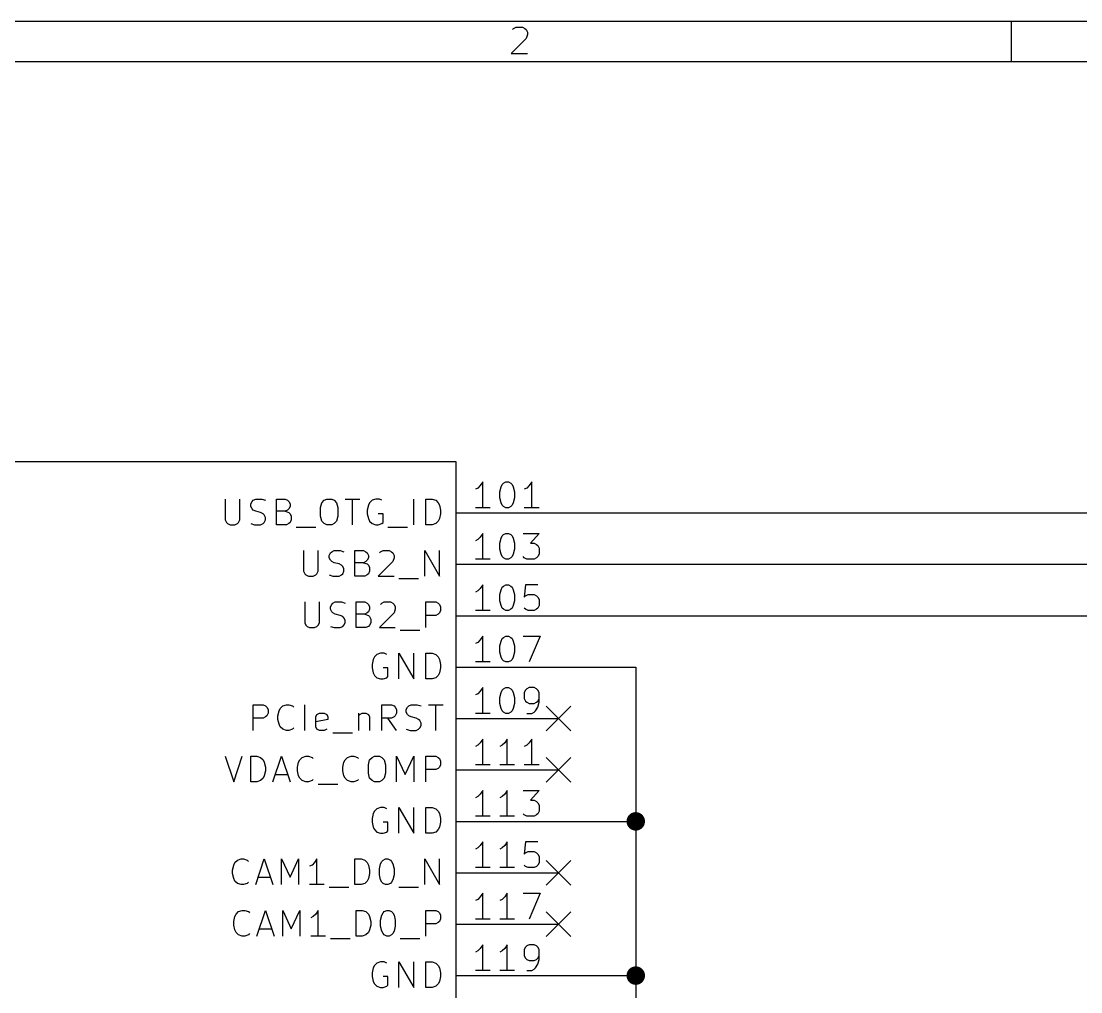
# Model space of a CAD drawing. Extents: x 0.4 to 11.3, y -7.9 to -0.4.
# Drawn here: x 2.405 to 4.466, y -2.282 to -0.394 of the extents above; entities that cross this region are included whole.
import ezdxf

# ---------------------------------------------------------------- set-up
doc = ezdxf.new("R2010")
doc.units = 0
doc.header["$MEASUREMENT"] = 0
for name, color, linetype in [('BLUE2', 5, 'CONTINUOUS'), ('CYAN2', 4, 'CONTINUOUS'), ('GREEN3', 91, 'CONTINUOUS'), ('RED2', 1, 'CONTINUOUS'), ('RED3', 11, 'CONTINUOUS')]:
    doc.layers.add(name, color=color, linetype=linetype)

msp = doc.modelspace()

# ---------------------------------------------------------------- linework, layer by layer
at = {"layer": 'BLUE2', "linetype": 'CONTINUOUS'}
for p, q in [((3.426, -1.726), (3.474, -1.774)), ((3.474, -1.726), (3.426, -1.774)), ((3.426, -1.826), (3.474, -1.874)), ((3.474, -1.826), (3.426, -1.874)), ((3.426, -2.026), (3.474, -2.074)), ((3.474, -2.026), (3.426, -2.074)), ((3.426, -2.126), (3.474, -2.174)), ((3.474, -2.126), (3.426, -2.174))]:
    msp.add_line(p, q, dxfattribs=at)
at = {"layer": 'CYAN2', "linetype": 'CONTINUOUS'}
for p, q in [((2.8014, -1.3231), (2.8014, -1.3636)), ((2.83, -1.3636), (2.83, -1.3231)), ((2.8514, -1.3327), (2.8538, -1.3279)), ((2.8514, -1.3374), (2.8514, -1.3327)), ((2.8538, -1.3422), (2.8514, -1.3374)), ((2.8538, -1.3279), (2.8562, -1.3255)), ((2.8562, -1.3255), (2.861, -1.3231)), ((2.861, -1.3231), (2.8729, -1.3231)), ((2.8729, -1.3231), (2.88, -1.3255)), ((2.9014, -1.3731), (2.9014, -1.3231)), ((2.9014, -1.3231), (2.9181, -1.3231)), ((2.9181, -1.3231), (2.9229, -1.3255)), ((2.9229, -1.3255), (2.9252, -1.3279)), ((2.9252, -1.3279), (2.9276, -1.3327)), ((2.9276, -1.3374), (2.9252, -1.3422)), ((2.9276, -1.3327), (2.9276, -1.3374)), ((2.9871, -1.3398), (2.9895, -1.3303)), ((2.9895, -1.3303), (2.9943, -1.3255)), ((2.9943, -1.3255), (2.999, -1.3231)), ((2.999, -1.3231), (3.0086, -1.3231)), ((3.0086, -1.3231), (3.0133, -1.3255)), ((3.0133, -1.3255), (3.0181, -1.3303)), ((3.0181, -1.3303), (3.0205, -1.3398)), ((3.0348, -1.3231), (3.0633, -1.3231)), ((3.049, -1.3731), (3.049, -1.3231)), ((3.08, -1.335), (3.0776, -1.3446)), ((3.0824, -1.3303), (3.08, -1.335)), ((3.0871, -1.3255), (3.0824, -1.3303)), ((3.0943, -1.3231), (3.0871, -1.3255)), ((3.1014, -1.3231), (3.0943, -1.3231)), ((3.1062, -1.3255), (3.1014, -1.3231)), ((3.1681, -1.3731), (3.1681, -1.3231)), ((3.1919, -1.3731), (3.1919, -1.3231)), ((3.1919, -1.3231), (3.2038, -1.3231)), ((3.2038, -1.3231), (3.2109, -1.3255)), ((3.2109, -1.3255), (3.2157, -1.3303)), ((3.2157, -1.3303), (3.2181, -1.335)), ((3.2181, -1.335), (3.2205, -1.3446)), ((2.8562, -1.3446), (2.8538, -1.3422)), ((2.861, -1.3469), (2.8562, -1.3446)), ((2.8705, -1.3493), (2.861, -1.3469)), ((2.8752, -1.3517), (2.8705, -1.3493)), ((2.8776, -1.3541), (2.8752, -1.3517)), ((2.88, -1.3588), (2.8776, -1.3541)), ((2.88, -1.3636), (2.88, -1.3588)), ((2.9181, -1.3469), (2.9014, -1.3469)), ((2.9229, -1.3446), (2.9181, -1.3469)), ((2.9181, -1.3469), (2.9252, -1.3493)), ((2.9252, -1.3422), (2.9229, -1.3446)), ((2.9252, -1.3493), (2.9276, -1.3517)), ((2.9276, -1.3517), (2.93, -1.3565)), ((2.93, -1.3565), (2.93, -1.3636)), ((2.9871, -1.3565), (2.9871, -1.3398)), ((2.9895, -1.366), (2.9871, -1.3565)), ((3.0205, -1.3565), (3.0181, -1.366)), ((3.0205, -1.3398), (3.0205, -1.3565)), ((3.0776, -1.3446), (3.0776, -1.3517)), ((3.0776, -1.3517), (3.08, -1.3612)), ((3.1086, -1.3517), (3.099, -1.3517)), ((3.1086, -1.3684), (3.1086, -1.3517)), ((3.2205, -1.3517), (3.2181, -1.3612)), ((3.2205, -1.3446), (3.2205, -1.3517)), ((2.8014, -1.3636), (2.8038, -1.3684)), ((2.8038, -1.3684), (2.8062, -1.3708)), ((2.8062, -1.3708), (2.8109, -1.3731)), ((2.8109, -1.3731), (2.8205, -1.3731)), ((2.8205, -1.3731), (2.8252, -1.3708)), ((2.8252, -1.3708), (2.8276, -1.3684)), ((2.8276, -1.3684), (2.83, -1.3636)), ((2.8514, -1.3708), (2.8586, -1.3731)), ((2.8586, -1.3731), (2.8705, -1.3731)), ((2.8705, -1.3731), (2.8752, -1.3708)), ((2.8752, -1.3708), (2.8776, -1.3684)), ((2.8776, -1.3684), (2.88, -1.3636)), ((2.9205, -1.3731), (2.9014, -1.3731)), ((2.9252, -1.3708), (2.9205, -1.3731)), ((2.9276, -1.3684), (2.9252, -1.3708)), ((2.93, -1.3636), (2.9276, -1.3684)), ((2.9395, -1.3779), (2.9776, -1.3779)), ((2.9943, -1.3708), (2.9895, -1.366)), ((2.999, -1.3731), (2.9943, -1.3708)), ((3.0086, -1.3731), (2.999, -1.3731)), ((3.0133, -1.3708), (3.0086, -1.3731)), ((3.0181, -1.366), (3.0133, -1.3708)), ((3.08, -1.3612), (3.0824, -1.366)), ((3.0824, -1.366), (3.0871, -1.3708)), ((3.0871, -1.3708), (3.0943, -1.3731)), ((3.0943, -1.3731), (3.099, -1.3731)), ((3.099, -1.3731), (3.1062, -1.3708)), ((3.1062, -1.3708), (3.1086, -1.3684)), ((3.1181, -1.3779), (3.1562, -1.3779)), ((3.2038, -1.3731), (3.1919, -1.3731)), ((3.2109, -1.3708), (3.2038, -1.3731)), ((3.2157, -1.366), (3.2109, -1.3708)), ((3.2181, -1.3612), (3.2157, -1.366)), ((2.9538, -1.4231), (2.9538, -1.4636)), ((2.9824, -1.4636), (2.9824, -1.4231)), ((3.0038, -1.4327), (3.0062, -1.4279)), ((3.0038, -1.4374), (3.0038, -1.4327)), ((3.0062, -1.4422), (3.0038, -1.4374)), ((3.0062, -1.4279), (3.0086, -1.4255)), ((3.0086, -1.4446), (3.0062, -1.4422)), ((3.0086, -1.4255), (3.0133, -1.4231)), ((3.0133, -1.4231), (3.0252, -1.4231)), ((3.0252, -1.4231), (3.0324, -1.4255)), ((3.0538, -1.4731), (3.0538, -1.4231)), ((3.0538, -1.4231), (3.0705, -1.4231)), ((3.0705, -1.4231), (3.0752, -1.4255)), ((3.0752, -1.4255), (3.0776, -1.4279)), ((3.0776, -1.4422), (3.0752, -1.4446)), ((3.0776, -1.4279), (3.08, -1.4327)), ((3.08, -1.4374), (3.0776, -1.4422)), ((3.08, -1.4327), (3.08, -1.4374)), ((3.1014, -1.4279), (3.1038, -1.4255)), ((3.1038, -1.4255), (3.1086, -1.4231)), ((3.1086, -1.4231), (3.1205, -1.4231)), ((3.1205, -1.4231), (3.1252, -1.4255)), ((3.1252, -1.4255), (3.1276, -1.4279)), ((3.1276, -1.4279), (3.13, -1.4327)), ((3.13, -1.4374), (3.1276, -1.4446)), ((3.13, -1.4327), (3.13, -1.4374)), ((3.1895, -1.4731), (3.1895, -1.4231)), ((3.1895, -1.4231), (3.2181, -1.4731)), ((3.2181, -1.4731), (3.2181, -1.4231)), ((3.0133, -1.4469), (3.0086, -1.4446)), ((3.0229, -1.4493), (3.0133, -1.4469)), ((3.0276, -1.4517), (3.0229, -1.4493)), ((3.03, -1.4541), (3.0276, -1.4517)), ((3.0324, -1.4588), (3.03, -1.4541)), ((3.0324, -1.4636), (3.0324, -1.4588)), ((3.0705, -1.4469), (3.0538, -1.4469)), ((3.0752, -1.4446), (3.0705, -1.4469)), ((3.0705, -1.4469), (3.0776, -1.4493)), ((3.0776, -1.4493), (3.08, -1.4517)), ((3.08, -1.4517), (3.0824, -1.4565)), ((3.0824, -1.4565), (3.0824, -1.4636)), ((3.1276, -1.4446), (3.099, -1.4731)), ((2.9538, -1.4636), (2.9562, -1.4684)), ((2.9562, -1.4684), (2.9586, -1.4708)), ((2.9586, -1.4708), (2.9633, -1.4731)), ((2.9633, -1.4731), (2.9729, -1.4731)), ((2.9729, -1.4731), (2.9776, -1.4708)), ((2.9776, -1.4708), (2.98, -1.4684)), ((2.98, -1.4684), (2.9824, -1.4636)), ((3.0038, -1.4708), (3.011, -1.4731)), ((3.011, -1.4731), (3.0229, -1.4731)), ((3.0229, -1.4731), (3.0276, -1.4708)), ((3.0276, -1.4708), (3.03, -1.4684)), ((3.03, -1.4684), (3.0324, -1.4636)), ((3.0729, -1.4731), (3.0538, -1.4731)), ((3.0776, -1.4708), (3.0729, -1.4731)), ((3.08, -1.4684), (3.0776, -1.4708)), ((3.0824, -1.4636), (3.08, -1.4684)), ((3.099, -1.4731), (3.13, -1.4731)), ((3.1395, -1.4779), (3.1776, -1.4779)), ((2.9562, -1.5231), (2.9562, -1.5636)), ((2.9848, -1.5636), (2.9848, -1.5231)), ((3.011, -1.5255), (3.0157, -1.5231)), ((3.0157, -1.5231), (3.0276, -1.5231)), ((3.0276, -1.5231), (3.0348, -1.5255)), ((3.0562, -1.5731), (3.0562, -1.5231)), ((3.0562, -1.5231), (3.0729, -1.5231)), ((3.0729, -1.5231), (3.0776, -1.5255)), ((3.1062, -1.5255), (3.111, -1.5231)), ((3.111, -1.5231), (3.1229, -1.5231)), ((3.1229, -1.5231), (3.1276, -1.5255)), ((3.1919, -1.5731), (3.1919, -1.5231)), ((3.1919, -1.5231), (3.2109, -1.5231)), ((3.2109, -1.5231), (3.2157, -1.5255)), ((3.0062, -1.5327), (3.0086, -1.5279)), ((3.0062, -1.5374), (3.0062, -1.5327)), ((3.0086, -1.5422), (3.0062, -1.5374)), ((3.0086, -1.5279), (3.011, -1.5255)), ((3.011, -1.5446), (3.0086, -1.5422)), ((3.0157, -1.5469), (3.011, -1.5446)), ((3.0776, -1.5446), (3.0729, -1.5469)), ((3.0776, -1.5255), (3.08, -1.5279)), ((3.08, -1.5422), (3.0776, -1.5446)), ((3.08, -1.5279), (3.0824, -1.5327)), ((3.0824, -1.5374), (3.08, -1.5422)), ((3.0824, -1.5327), (3.0824, -1.5374)), ((3.13, -1.5446), (3.1014, -1.5731)), ((3.1038, -1.5279), (3.1062, -1.5255)), ((3.1276, -1.5255), (3.13, -1.5279)), ((3.13, -1.5279), (3.1324, -1.5327)), ((3.1324, -1.5374), (3.13, -1.5446)), ((3.1324, -1.5327), (3.1324, -1.5374)), ((3.2157, -1.5255), (3.2181, -1.5279)), ((3.2181, -1.5446), (3.2157, -1.5469)), ((3.2181, -1.5279), (3.2205, -1.5327)), ((3.2205, -1.5398), (3.2181, -1.5446)), ((3.2205, -1.5327), (3.2205, -1.5398)), ((2.9562, -1.5636), (2.9586, -1.5684)), ((2.9824, -1.5684), (2.9848, -1.5636)), ((3.0252, -1.5493), (3.0157, -1.5469)), ((3.03, -1.5517), (3.0252, -1.5493)), ((3.0324, -1.5541), (3.03, -1.5517)), ((3.0348, -1.5588), (3.0324, -1.5541)), ((3.0324, -1.5684), (3.0348, -1.5636)), ((3.0348, -1.5636), (3.0348, -1.5588)), ((3.0729, -1.5469), (3.0562, -1.5469)), ((3.0729, -1.5469), (3.08, -1.5493)), ((3.08, -1.5493), (3.0824, -1.5517)), ((3.0824, -1.5517), (3.0848, -1.5565)), ((3.0848, -1.5636), (3.0824, -1.5684)), ((3.0848, -1.5565), (3.0848, -1.5636)), ((3.2109, -1.5493), (3.1919, -1.5493)), ((3.2157, -1.5469), (3.2109, -1.5493)), ((2.9586, -1.5684), (2.961, -1.5708)), ((2.961, -1.5708), (2.9657, -1.5731)), ((2.9657, -1.5731), (2.9752, -1.5731)), ((2.9752, -1.5731), (2.98, -1.5708)), ((2.98, -1.5708), (2.9824, -1.5684)), ((3.0062, -1.5708), (3.0133, -1.5731)), ((3.0133, -1.5731), (3.0252, -1.5731)), ((3.0252, -1.5731), (3.03, -1.5708)), ((3.03, -1.5708), (3.0324, -1.5684)), ((3.0752, -1.5731), (3.0562, -1.5731)), ((3.08, -1.5708), (3.0752, -1.5731)), ((3.0824, -1.5684), (3.08, -1.5708)), ((3.1014, -1.5731), (3.1324, -1.5731)), ((3.1419, -1.5779), (3.18, -1.5779)), ((3.0967, -1.6255), (3.0919, -1.6303)), ((3.1038, -1.6231), (3.0967, -1.6255)), ((3.1109, -1.6231), (3.1038, -1.6231)), ((3.1157, -1.6255), (3.1109, -1.6231)), ((3.1395, -1.6731), (3.1395, -1.6231)), ((3.1395, -1.6231), (3.1681, -1.6731)), ((3.1681, -1.6731), (3.1681, -1.6231)), ((3.1919, -1.6731), (3.1919, -1.6231)), ((3.1919, -1.6231), (3.2038, -1.6231)), ((3.2038, -1.6231), (3.2109, -1.6255)), ((3.2109, -1.6255), (3.2157, -1.6303)), ((3.0895, -1.635), (3.0871, -1.6446)), ((3.0871, -1.6446), (3.0871, -1.6517)), ((3.0919, -1.6303), (3.0895, -1.635)), ((3.2157, -1.6303), (3.2181, -1.635)), ((3.2181, -1.635), (3.2205, -1.6446)), ((3.2205, -1.6446), (3.2205, -1.6517)), ((3.0871, -1.6517), (3.0895, -1.6612)), ((3.0895, -1.6612), (3.0919, -1.666)), ((3.0919, -1.666), (3.0967, -1.6708)), ((3.1181, -1.6517), (3.1086, -1.6517)), ((3.1157, -1.6708), (3.1181, -1.6684)), ((3.1181, -1.6684), (3.1181, -1.6517)), ((3.2157, -1.666), (3.2109, -1.6708)), ((3.2181, -1.6612), (3.2157, -1.666)), ((3.2205, -1.6517), (3.2181, -1.6612)), ((3.0967, -1.6708), (3.1038, -1.6731)), ((3.1038, -1.6731), (3.1086, -1.6731)), ((3.1086, -1.6731), (3.1157, -1.6708)), ((3.2038, -1.6731), (3.1919, -1.6731)), ((3.2109, -1.6708), (3.2038, -1.6731)), ((2.8562, -1.7731), (2.8562, -1.7231)), ((2.8562, -1.7231), (2.8752, -1.7231)), ((2.8752, -1.7231), (2.88, -1.7255)), ((2.88, -1.7255), (2.8824, -1.7279)), ((2.8824, -1.7279), (2.8848, -1.7327)), ((2.9062, -1.735), (2.9086, -1.7303)), ((2.9086, -1.7303), (2.9133, -1.7255)), ((2.9133, -1.7255), (2.9205, -1.7231)), ((2.9205, -1.7231), (2.9252, -1.7231)), ((2.9252, -1.7231), (2.9324, -1.7255)), ((2.9324, -1.7255), (2.9348, -1.7279)), ((2.9562, -1.7731), (2.9562, -1.7231)), ((3.1062, -1.7731), (3.1062, -1.7231)), ((3.1062, -1.7231), (3.1252, -1.7231)), ((3.1252, -1.7231), (3.13, -1.7255)), ((3.13, -1.7255), (3.1324, -1.7279)), ((3.1324, -1.7279), (3.1348, -1.7327)), ((3.1538, -1.7327), (3.1562, -1.7279)), ((3.1562, -1.7279), (3.1586, -1.7255)), ((3.1586, -1.7255), (3.1633, -1.7231)), ((3.1633, -1.7231), (3.1752, -1.7231)), ((3.1752, -1.7231), (3.1824, -1.7255)), ((3.1967, -1.7231), (3.2252, -1.7231)), ((3.211, -1.7731), (3.211, -1.7231)), ((2.8752, -1.7493), (2.8562, -1.7493)), ((2.88, -1.7469), (2.8752, -1.7493)), ((2.8824, -1.7446), (2.88, -1.7469)), ((2.8848, -1.7398), (2.8824, -1.7446)), ((2.8848, -1.7327), (2.8848, -1.7398)), ((2.9038, -1.7446), (2.9062, -1.735)), ((2.9038, -1.7517), (2.9038, -1.7446)), ((2.9776, -1.7469), (2.98, -1.7422)), ((2.9776, -1.766), (2.9776, -1.7469)), ((2.98, -1.7422), (2.9848, -1.7398)), ((2.9848, -1.7398), (2.9943, -1.7398)), ((2.9943, -1.7398), (2.999, -1.7422)), ((2.999, -1.7422), (3.0014, -1.7469)), ((3.0014, -1.7469), (3.0014, -1.7517)), ((3.061, -1.7398), (3.061, -1.7731)), ((3.061, -1.7446), (3.0633, -1.7422)), ((3.0633, -1.7422), (3.0681, -1.7398)), ((3.0681, -1.7398), (3.0752, -1.7398)), ((3.0752, -1.7398), (3.08, -1.7422)), ((3.08, -1.7422), (3.0824, -1.7469)), ((3.0824, -1.7469), (3.0824, -1.7731)), ((3.1252, -1.7493), (3.1062, -1.7493)), ((3.1348, -1.7731), (3.1181, -1.7493)), ((3.13, -1.7469), (3.1252, -1.7493)), ((3.1324, -1.7446), (3.13, -1.7469)), ((3.1348, -1.7398), (3.1324, -1.7446)), ((3.1348, -1.7327), (3.1348, -1.7398)), ((3.1538, -1.7374), (3.1538, -1.7327)), ((3.1562, -1.7422), (3.1538, -1.7374)), ((3.1586, -1.7446), (3.1562, -1.7422)), ((3.1633, -1.7469), (3.1586, -1.7446)), ((3.1729, -1.7493), (3.1633, -1.7469)), ((3.1776, -1.7517), (3.1729, -1.7493)), ((2.9062, -1.7612), (2.9038, -1.7517)), ((2.9086, -1.766), (2.9062, -1.7612)), ((2.9133, -1.7708), (2.9086, -1.766)), ((2.9205, -1.7731), (2.9133, -1.7708)), ((2.9324, -1.7708), (2.9252, -1.7731)), ((2.9348, -1.7684), (2.9324, -1.7708)), ((3.0014, -1.7517), (2.9776, -1.7565)), ((2.98, -1.7708), (2.9776, -1.766)), ((2.9848, -1.7731), (2.98, -1.7708)), ((2.999, -1.7708), (2.9943, -1.7731)), ((3.1538, -1.7708), (3.161, -1.7731)), ((3.1729, -1.7731), (3.1776, -1.7708)), ((3.18, -1.7541), (3.1776, -1.7517)), ((3.1776, -1.7708), (3.18, -1.7684)), ((3.1824, -1.7588), (3.18, -1.7541)), ((3.18, -1.7684), (3.1824, -1.7636)), ((3.1824, -1.7636), (3.1824, -1.7588)), ((2.9252, -1.7731), (2.9205, -1.7731)), ((2.9943, -1.7731), (2.9848, -1.7731)), ((3.011, -1.7779), (3.0491, -1.7779)), ((3.161, -1.7731), (3.1729, -1.7731)), ((2.8014, -1.8231), (2.8181, -1.8731)), ((2.8181, -1.8731), (2.8348, -1.8231)), ((2.8514, -1.8731), (2.8514, -1.8231)), ((2.8514, -1.8231), (2.8633, -1.8231)), ((2.8633, -1.8231), (2.8705, -1.8255)), ((2.8705, -1.8255), (2.8752, -1.8303)), ((2.8752, -1.8303), (2.8776, -1.835)), ((2.8943, -1.8731), (2.9109, -1.8231)), ((2.9109, -1.8231), (2.9276, -1.8731)), ((2.9443, -1.835), (2.9467, -1.8303)), ((2.9467, -1.8303), (2.9514, -1.8255)), ((2.9514, -1.8255), (2.9586, -1.8231)), ((2.9586, -1.8231), (2.9633, -1.8231)), ((2.9633, -1.8231), (2.9705, -1.8255)), ((2.9705, -1.8255), (2.9729, -1.8279)), ((3.0324, -1.835), (3.0348, -1.8303)), ((3.0348, -1.8303), (3.0395, -1.8255)), ((3.0395, -1.8255), (3.0467, -1.8231)), ((3.0467, -1.8231), (3.0514, -1.8231)), ((3.0514, -1.8231), (3.0586, -1.8255)), ((3.0586, -1.8255), (3.0609, -1.8279)), ((3.08, -1.8398), (3.0824, -1.8303)), ((3.0824, -1.8303), (3.0871, -1.8255)), ((3.0871, -1.8255), (3.0919, -1.8231)), ((3.0919, -1.8231), (3.1014, -1.8231)), ((3.1014, -1.8231), (3.1062, -1.8255)), ((3.1062, -1.8255), (3.1109, -1.8303)), ((3.1109, -1.8303), (3.1133, -1.8398)), ((3.1348, -1.8731), (3.1348, -1.8231)), ((3.1348, -1.8231), (3.1514, -1.8588)), ((3.1514, -1.8588), (3.1681, -1.8231)), ((3.1681, -1.8231), (3.1681, -1.8731)), ((3.1919, -1.8731), (3.1919, -1.8231)), ((3.1919, -1.8231), (3.2109, -1.8231)), ((3.2109, -1.8231), (3.2157, -1.8255)), ((3.2157, -1.8255), (3.2181, -1.8279)), ((3.2181, -1.8279), (3.2205, -1.8327)), ((3.2205, -1.8327), (3.2205, -1.8398)), ((2.8776, -1.835), (2.88, -1.8446)), ((2.88, -1.8517), (2.8776, -1.8612)), ((2.88, -1.8446), (2.88, -1.8517)), ((2.9419, -1.8446), (2.9443, -1.835)), ((2.9419, -1.8517), (2.9419, -1.8446)), ((2.9443, -1.8612), (2.9419, -1.8517)), ((3.03, -1.8446), (3.0324, -1.835)), ((3.03, -1.8517), (3.03, -1.8446)), ((3.0324, -1.8612), (3.03, -1.8517)), ((3.08, -1.8565), (3.08, -1.8398)), ((3.1133, -1.8398), (3.1133, -1.8565)), ((3.2109, -1.8493), (3.1919, -1.8493)), ((3.2157, -1.8469), (3.2109, -1.8493)), ((3.2181, -1.8446), (3.2157, -1.8469)), ((3.2205, -1.8398), (3.2181, -1.8446)), ((2.8633, -1.8731), (2.8514, -1.8731)), ((2.8705, -1.8708), (2.8633, -1.8731)), ((2.8752, -1.866), (2.8705, -1.8708)), ((2.8776, -1.8612), (2.8752, -1.866)), ((2.899, -1.8588), (2.9229, -1.8588)), ((2.9467, -1.866), (2.9443, -1.8612)), ((2.9514, -1.8708), (2.9467, -1.866)), ((2.9586, -1.8731), (2.9514, -1.8708)), ((2.9633, -1.8731), (2.9586, -1.8731)), ((2.9705, -1.8708), (2.9633, -1.8731)), ((2.9729, -1.8684), (2.9705, -1.8708)), ((3.0348, -1.866), (3.0324, -1.8612)), ((3.0395, -1.8708), (3.0348, -1.866)), ((3.0467, -1.8731), (3.0395, -1.8708)), ((3.0514, -1.8731), (3.0467, -1.8731)), ((3.0586, -1.8708), (3.0514, -1.8731)), ((3.0609, -1.8684), (3.0586, -1.8708)), ((3.0824, -1.866), (3.08, -1.8565)), ((3.0871, -1.8708), (3.0824, -1.866)), ((3.0919, -1.8731), (3.0871, -1.8708)), ((3.1014, -1.8731), (3.0919, -1.8731)), ((3.1062, -1.8708), (3.1014, -1.8731)), ((3.1109, -1.866), (3.1062, -1.8708)), ((3.1133, -1.8565), (3.1109, -1.866)), ((2.9824, -1.8779), (3.0205, -1.8779)), ((3.0895, -1.935), (3.0871, -1.9446)), ((3.0919, -1.9303), (3.0895, -1.935)), ((3.0967, -1.9255), (3.0919, -1.9303)), ((3.1038, -1.9231), (3.0967, -1.9255)), ((3.1109, -1.9231), (3.1038, -1.9231)), ((3.1157, -1.9255), (3.1109, -1.9231)), ((3.1395, -1.9731), (3.1395, -1.9231)), ((3.1395, -1.9231), (3.1681, -1.9731)), ((3.1681, -1.9731), (3.1681, -1.9231)), ((3.1919, -1.9731), (3.1919, -1.9231)), ((3.1919, -1.9231), (3.2038, -1.9231)), ((3.2038, -1.9231), (3.2109, -1.9255)), ((3.2109, -1.9255), (3.2157, -1.9303)), ((3.2157, -1.9303), (3.2181, -1.935)), ((3.2181, -1.935), (3.2205, -1.9446)), ((3.0871, -1.9446), (3.0871, -1.9517)), ((3.0871, -1.9517), (3.0895, -1.9612)), ((3.1181, -1.9517), (3.1086, -1.9517)), ((3.1181, -1.9684), (3.1181, -1.9517)), ((3.2205, -1.9517), (3.2181, -1.9612)), ((3.2205, -1.9446), (3.2205, -1.9517)), ((3.0895, -1.9612), (3.0919, -1.966)), ((3.0919, -1.966), (3.0967, -1.9708)), ((3.0967, -1.9708), (3.1038, -1.9731)), ((3.1038, -1.9731), (3.1086, -1.9731)), ((3.1086, -1.9731), (3.1157, -1.9708)), ((3.1157, -1.9708), (3.1181, -1.9684)), ((3.2038, -1.9731), (3.1919, -1.9731)), ((3.2109, -1.9708), (3.2038, -1.9731)), ((3.2157, -1.966), (3.2109, -1.9708)), ((3.2181, -1.9612), (3.2157, -1.966)), ((2.8157, -2.0446), (2.8181, -2.035)), ((2.8181, -2.035), (2.8205, -2.0303)), ((2.8205, -2.0303), (2.8252, -2.0255)), ((2.8252, -2.0255), (2.8324, -2.0231)), ((2.8324, -2.0231), (2.8371, -2.0231)), ((2.8371, -2.0231), (2.8443, -2.0255)), ((2.8443, -2.0255), (2.8467, -2.0279)), ((2.861, -2.0731), (2.8776, -2.0231)), ((2.8776, -2.0231), (2.8943, -2.0731)), ((2.911, -2.0731), (2.911, -2.0231)), ((2.911, -2.0231), (2.9276, -2.0588)), ((2.9276, -2.0588), (2.9443, -2.0231)), ((2.9443, -2.0231), (2.9443, -2.0731)), ((2.9705, -2.035), (2.9657, -2.0374)), ((2.9752, -2.0303), (2.9705, -2.035)), ((2.98, -2.0231), (2.9752, -2.0303)), ((2.98, -2.0731), (2.98, -2.0231)), ((3.0538, -2.0731), (3.0538, -2.0231)), ((3.0538, -2.0231), (3.0657, -2.0231)), ((3.0657, -2.0231), (3.0729, -2.0255)), ((3.0729, -2.0255), (3.0776, -2.0303)), ((3.0776, -2.0303), (3.08, -2.035)), ((3.08, -2.035), (3.0824, -2.0446)), ((3.1014, -2.0422), (3.1038, -2.0327)), ((3.1038, -2.0327), (3.1062, -2.0279)), ((3.1062, -2.0279), (3.1086, -2.0255)), ((3.1086, -2.0255), (3.1133, -2.0231)), ((3.1133, -2.0231), (3.1181, -2.0231)), ((3.1181, -2.0231), (3.1229, -2.0255)), ((3.1229, -2.0255), (3.1252, -2.0279)), ((3.1252, -2.0279), (3.1276, -2.0327)), ((3.1276, -2.0327), (3.13, -2.0422)), ((3.1895, -2.0731), (3.1895, -2.0231)), ((3.1895, -2.0231), (3.2181, -2.0731)), ((3.2181, -2.0731), (3.2181, -2.0231)), ((2.8157, -2.0517), (2.8157, -2.0446)), ((2.8181, -2.0612), (2.8157, -2.0517)), ((2.8657, -2.0588), (2.8895, -2.0588)), ((3.0824, -2.0517), (3.08, -2.0612)), ((3.0824, -2.0446), (3.0824, -2.0517)), ((3.1014, -2.0541), (3.1014, -2.0422)), ((3.1038, -2.0636), (3.1014, -2.0541)), ((3.13, -2.0541), (3.1276, -2.0636)), ((3.13, -2.0422), (3.13, -2.0541)), ((2.8205, -2.066), (2.8181, -2.0612)), ((2.8252, -2.0708), (2.8205, -2.066)), ((2.8324, -2.0731), (2.8252, -2.0708)), ((2.8371, -2.0731), (2.8324, -2.0731)), ((2.8443, -2.0708), (2.8371, -2.0731)), ((2.8467, -2.0684), (2.8443, -2.0708)), ((2.9943, -2.0731), (2.9657, -2.0731)), ((3.0038, -2.0779), (3.0419, -2.0779)), ((3.0657, -2.0731), (3.0538, -2.0731)), ((3.0729, -2.0708), (3.0657, -2.0731)), ((3.0776, -2.066), (3.0729, -2.0708)), ((3.08, -2.0612), (3.0776, -2.066)), ((3.1062, -2.0684), (3.1038, -2.0636)), ((3.1086, -2.0708), (3.1062, -2.0684)), ((3.1133, -2.0731), (3.1086, -2.0708)), ((3.1181, -2.0731), (3.1133, -2.0731)), ((3.1229, -2.0708), (3.1181, -2.0731)), ((3.1252, -2.0684), (3.1229, -2.0708)), ((3.1276, -2.0636), (3.1252, -2.0684)), ((3.1395, -2.0779), (3.1776, -2.0779)), ((2.8181, -2.1446), (2.8205, -2.135)), ((2.8205, -2.135), (2.8229, -2.1303)), ((2.8229, -2.1303), (2.8276, -2.1255)), ((2.8276, -2.1255), (2.8348, -2.1231)), ((2.8348, -2.1231), (2.8395, -2.1231)), ((2.8395, -2.1231), (2.8467, -2.1255)), ((2.8467, -2.1255), (2.849, -2.1279)), ((2.8633, -2.1731), (2.88, -2.1231)), ((2.88, -2.1231), (2.8967, -2.1731)), ((2.9133, -2.1731), (2.9133, -2.1231)), ((2.9133, -2.1231), (2.93, -2.1588)), ((2.93, -2.1588), (2.9467, -2.1231)), ((2.9467, -2.1231), (2.9467, -2.1731)), ((2.9729, -2.135), (2.9681, -2.1374)), ((2.9776, -2.1303), (2.9729, -2.135)), ((2.9824, -2.1231), (2.9776, -2.1303)), ((2.9824, -2.1731), (2.9824, -2.1231)), ((3.0562, -2.1731), (3.0562, -2.1231)), ((3.0562, -2.1231), (3.0681, -2.1231)), ((3.0681, -2.1231), (3.0752, -2.1255)), ((3.0752, -2.1255), (3.08, -2.1303)), ((3.08, -2.1303), (3.0824, -2.135)), ((3.0824, -2.135), (3.0848, -2.1446)), ((3.1038, -2.1422), (3.1062, -2.1327)), ((3.1038, -2.1541), (3.1038, -2.1422)), ((3.1062, -2.1327), (3.1086, -2.1279)), ((3.1086, -2.1279), (3.111, -2.1255)), ((3.111, -2.1255), (3.1157, -2.1231)), ((3.1157, -2.1231), (3.1205, -2.1231)), ((3.1205, -2.1231), (3.1252, -2.1255)), ((3.1252, -2.1255), (3.1276, -2.1279)), ((3.1276, -2.1279), (3.13, -2.1327)), ((3.13, -2.1327), (3.1324, -2.1422)), ((3.1324, -2.1422), (3.1324, -2.1541)), ((3.1919, -2.1731), (3.1919, -2.1231)), ((3.1919, -2.1231), (3.2109, -2.1231)), ((3.2109, -2.1231), (3.2157, -2.1255)), ((3.2157, -2.1255), (3.2181, -2.1279)), ((3.2181, -2.1279), (3.2205, -2.1327)), ((3.2205, -2.1398), (3.2181, -2.1446)), ((3.2205, -2.1327), (3.2205, -2.1398)), ((2.8181, -2.1517), (2.8181, -2.1446)), ((2.8205, -2.1612), (2.8181, -2.1517)), ((2.8229, -2.166), (2.8205, -2.1612)), ((2.8681, -2.1588), (2.8919, -2.1588)), ((3.0824, -2.1612), (3.08, -2.166)), ((3.0848, -2.1517), (3.0824, -2.1612)), ((3.0848, -2.1446), (3.0848, -2.1517)), ((3.1062, -2.1636), (3.1038, -2.1541)), ((3.1086, -2.1684), (3.1062, -2.1636)), ((3.13, -2.1636), (3.1276, -2.1684)), ((3.1324, -2.1541), (3.13, -2.1636)), ((3.2109, -2.1493), (3.1919, -2.1493)), ((3.2157, -2.1469), (3.2109, -2.1493)), ((3.2181, -2.1446), (3.2157, -2.1469)), ((2.8276, -2.1708), (2.8229, -2.166)), ((2.8348, -2.1731), (2.8276, -2.1708)), ((2.8395, -2.1731), (2.8348, -2.1731)), ((2.8467, -2.1708), (2.8395, -2.1731)), ((2.849, -2.1684), (2.8467, -2.1708)), ((2.9967, -2.1731), (2.9681, -2.1731)), ((3.0062, -2.1779), (3.0443, -2.1779)), ((3.0681, -2.1731), (3.0562, -2.1731)), ((3.0752, -2.1708), (3.0681, -2.1731)), ((3.08, -2.166), (3.0752, -2.1708)), ((3.111, -2.1708), (3.1086, -2.1684)), ((3.1157, -2.1731), (3.111, -2.1708)), ((3.1205, -2.1731), (3.1157, -2.1731)), ((3.1252, -2.1708), (3.1205, -2.1731)), ((3.1276, -2.1684), (3.1252, -2.1708)), ((3.1419, -2.1779), (3.18, -2.1779)), ((3.0967, -2.2255), (3.0919, -2.2303)), ((3.1038, -2.2231), (3.0967, -2.2255)), ((3.1109, -2.2231), (3.1038, -2.2231)), ((3.1157, -2.2255), (3.1109, -2.2231)), ((3.1395, -2.2731), (3.1395, -2.2231)), ((3.1395, -2.2231), (3.1681, -2.2731)), ((3.1681, -2.2731), (3.1681, -2.2231)), ((3.1919, -2.2731), (3.1919, -2.2231)), ((3.1919, -2.2231), (3.2038, -2.2231)), ((3.2038, -2.2231), (3.2109, -2.2255)), ((3.2109, -2.2255), (3.2157, -2.2303)), ((3.0895, -2.235), (3.0871, -2.2446)), ((3.0871, -2.2446), (3.0871, -2.2517)), ((3.0919, -2.2303), (3.0895, -2.235)), ((3.2157, -2.2303), (3.2181, -2.235)), ((3.2181, -2.235), (3.2205, -2.2446)), ((3.2205, -2.2446), (3.2205, -2.2517)), ((3.0871, -2.2517), (3.0895, -2.2612)), ((3.0895, -2.2612), (3.0919, -2.266)), ((3.0919, -2.266), (3.0967, -2.2708)), ((3.1181, -2.2517), (3.1086, -2.2517)), ((3.1181, -2.2684), (3.1181, -2.2517)), ((3.2157, -2.266), (3.2109, -2.2708)), ((3.2181, -2.2612), (3.2157, -2.266)), ((3.2205, -2.2517), (3.2181, -2.2612)), ((3.0967, -2.2708), (3.1038, -2.2731)), ((3.1038, -2.2731), (3.1086, -2.2731)), ((3.1086, -2.2731), (3.1157, -2.2708)), ((3.1157, -2.2708), (3.1181, -2.2684)), ((3.2038, -2.2731), (3.1919, -2.2731)), ((3.2109, -2.2708), (3.2038, -2.2731))]:
    msp.add_line(p, q, dxfattribs=at)
at = {"layer": 'GREEN3', "linetype": 'CONTINUOUS'}
for p, q in [((3.45, -1.35), (6.25, -1.35)), ((3.45, -1.45), (6.1, -1.45)), ((3.45, -1.55), (7.05, -1.55)), ((3.45, -1.65), (3.6, -1.65)), ((3.6, -1.65), (3.6, -1.95)), ((3.45, -1.95), (3.6, -1.95)), ((3.6, -1.95), (3.6, -2.25)), ((3.45, -2.25), (3.6, -2.25)), ((3.6, -2.25), (3.6, -2.55))]:
    msp.add_line(p, q, dxfattribs=at)
at = {"layer": 'GREEN3', "const_width": 0.018}
for points in [[(3.591, -1.95, 1), (3.609, -1.95, 1)], [(3.591, -2.25, 1), (3.609, -2.25, 1)]]:
    msp.add_lwpolyline(points, format="xyb", close=True, dxfattribs=at)
at = {"layer": 'RED2', "linetype": 'CONTINUOUS'}
for p, q in [((0.3937, -0.3937), (11.2993, -0.3937)), ((3.3601, -0.4101), (3.3625, -0.4077)), ((3.3625, -0.4077), (3.3674, -0.4053)), ((3.3674, -0.4053), (3.3796, -0.4053)), ((3.3796, -0.4053), (3.3845, -0.4077)), ((3.3845, -0.4077), (3.3869, -0.4101)), ((3.3869, -0.4101), (3.3893, -0.415)), ((4.3307, -0.4724), (4.3307, -0.3937)), ((3.3869, -0.4272), (3.3576, -0.4564)), ((3.3893, -0.4199), (3.3869, -0.4272)), ((3.3893, -0.415), (3.3893, -0.4199)), ((0.4724, -0.4724), (11.2206, -0.4724)), ((3.3576, -0.4564), (3.3893, -0.4564)), ((1.25, -1.25), (3.25, -1.25)), ((3.25, -1.25), (3.25, -6.35)), ((3.25, -1.35), (3.45, -1.35)), ((3.25, -1.45), (3.45, -1.45)), ((3.25, -1.55), (3.45, -1.55)), ((3.25, -1.65), (3.45, -1.65)), ((3.25, -1.75), (3.45, -1.75)), ((3.25, -1.85), (3.45, -1.85)), ((3.25, -1.95), (3.45, -1.95)), ((3.25, -2.05), (3.45, -2.05)), ((3.25, -2.15), (3.45, -2.15)), ((3.25, -2.25), (3.45, -2.25))]:
    msp.add_line(p, q, dxfattribs=at)
at = {"layer": 'RED3', "linetype": 'CONTINUOUS'}
for p, q in [((3.2976, -1.297), (3.2929, -1.3018)), ((3.3024, -1.2899), (3.2976, -1.297)), ((3.3024, -1.3399), (3.3024, -1.2899)), ((3.3381, -1.2994), (3.3405, -1.2946)), ((3.3405, -1.2946), (3.3429, -1.2923)), ((3.3429, -1.2923), (3.3476, -1.2899)), ((3.3476, -1.2899), (3.3524, -1.2899)), ((3.3524, -1.2899), (3.3571, -1.2923)), ((3.3571, -1.2923), (3.3595, -1.2946)), ((3.3595, -1.2946), (3.3619, -1.2994)), ((3.3929, -1.297), (3.3881, -1.3018)), ((3.3976, -1.2899), (3.3929, -1.297)), ((3.3976, -1.3399), (3.3976, -1.2899)), ((3.2929, -1.3018), (3.2881, -1.3042)), ((3.3357, -1.3089), (3.3381, -1.2994)), ((3.3357, -1.3208), (3.3357, -1.3089)), ((3.3619, -1.2994), (3.3643, -1.3089)), ((3.3643, -1.3089), (3.3643, -1.3208)), ((3.3881, -1.3018), (3.3833, -1.3042)), ((3.3381, -1.3304), (3.3357, -1.3208)), ((3.3405, -1.3351), (3.3381, -1.3304)), ((3.3429, -1.3375), (3.3405, -1.3351)), ((3.3476, -1.3399), (3.3429, -1.3375)), ((3.3571, -1.3375), (3.3524, -1.3399)), ((3.3595, -1.3351), (3.3571, -1.3375)), ((3.3619, -1.3304), (3.3595, -1.3351)), ((3.3643, -1.3208), (3.3619, -1.3304)), ((3.3167, -1.3399), (3.2881, -1.3399)), ((3.3524, -1.3399), (3.3476, -1.3399)), ((3.4119, -1.3399), (3.3833, -1.3399)), ((3.2976, -1.397), (3.2929, -1.4018)), ((3.3024, -1.3899), (3.2976, -1.397)), ((3.3024, -1.4399), (3.3024, -1.3899)), ((3.3357, -1.4089), (3.3381, -1.3994)), ((3.3381, -1.3994), (3.3405, -1.3946)), ((3.3405, -1.3946), (3.3429, -1.3923)), ((3.3429, -1.3923), (3.3476, -1.3899)), ((3.3476, -1.3899), (3.3524, -1.3899)), ((3.3524, -1.3899), (3.3571, -1.3923)), ((3.3571, -1.3923), (3.3595, -1.3946)), ((3.3595, -1.3946), (3.3619, -1.3994)), ((3.3619, -1.3994), (3.3643, -1.4089)), ((3.381, -1.3899), (3.4119, -1.3899)), ((3.4119, -1.3899), (3.3952, -1.4089)), ((3.2929, -1.4018), (3.2881, -1.4042)), ((3.3357, -1.4208), (3.3357, -1.4089)), ((3.3381, -1.4304), (3.3357, -1.4208)), ((3.3643, -1.4208), (3.3619, -1.4304)), ((3.3643, -1.4089), (3.3643, -1.4208)), ((3.3952, -1.4089), (3.4024, -1.4089)), ((3.4024, -1.4089), (3.4071, -1.4113)), ((3.4071, -1.4113), (3.4095, -1.4137)), ((3.4095, -1.4137), (3.4119, -1.4184)), ((3.4119, -1.4184), (3.4119, -1.4304)), ((3.3167, -1.4399), (3.2881, -1.4399)), ((3.3405, -1.4351), (3.3381, -1.4304)), ((3.3429, -1.4375), (3.3405, -1.4351)), ((3.3476, -1.4399), (3.3429, -1.4375)), ((3.3524, -1.4399), (3.3476, -1.4399)), ((3.3571, -1.4375), (3.3524, -1.4399)), ((3.3595, -1.4351), (3.3571, -1.4375)), ((3.3619, -1.4304), (3.3595, -1.4351)), ((3.3833, -1.4375), (3.381, -1.4351)), ((3.3881, -1.4399), (3.3833, -1.4375)), ((3.4024, -1.4399), (3.3881, -1.4399)), ((3.4071, -1.4375), (3.4024, -1.4399)), ((3.4095, -1.4351), (3.4071, -1.4375)), ((3.4119, -1.4304), (3.4095, -1.4351)), ((3.2929, -1.5018), (3.2881, -1.5042)), ((3.2976, -1.497), (3.2929, -1.5018)), ((3.3024, -1.4899), (3.2976, -1.497)), ((3.3024, -1.5399), (3.3024, -1.4899)), ((3.3357, -1.5089), (3.3381, -1.4994)), ((3.3381, -1.4994), (3.3405, -1.4946)), ((3.3405, -1.4946), (3.3429, -1.4923)), ((3.3429, -1.4923), (3.3476, -1.4899)), ((3.3476, -1.4899), (3.3524, -1.4899)), ((3.3524, -1.4899), (3.3571, -1.4923)), ((3.3571, -1.4923), (3.3595, -1.4946)), ((3.3595, -1.4946), (3.3619, -1.4994)), ((3.3619, -1.4994), (3.3643, -1.5089)), ((3.3857, -1.4899), (3.3833, -1.5137)), ((3.4095, -1.4899), (3.3857, -1.4899)), ((3.3357, -1.5208), (3.3357, -1.5089)), ((3.3381, -1.5304), (3.3357, -1.5208)), ((3.3643, -1.5208), (3.3619, -1.5304)), ((3.3643, -1.5089), (3.3643, -1.5208)), ((3.3833, -1.5137), (3.3857, -1.5113)), ((3.3857, -1.5113), (3.3905, -1.5089)), ((3.3905, -1.5089), (3.4024, -1.5089)), ((3.4024, -1.5089), (3.4071, -1.5113)), ((3.4071, -1.5113), (3.4095, -1.5137)), ((3.4095, -1.5137), (3.4119, -1.5184)), ((3.4119, -1.5184), (3.4119, -1.5304)), ((3.3167, -1.5399), (3.2881, -1.5399)), ((3.3405, -1.5351), (3.3381, -1.5304)), ((3.3429, -1.5375), (3.3405, -1.5351)), ((3.3476, -1.5399), (3.3429, -1.5375)), ((3.3524, -1.5399), (3.3476, -1.5399)), ((3.3571, -1.5375), (3.3524, -1.5399)), ((3.3595, -1.5351), (3.3571, -1.5375)), ((3.3619, -1.5304), (3.3595, -1.5351)), ((3.3857, -1.5375), (3.3833, -1.5351)), ((3.3905, -1.5399), (3.3857, -1.5375)), ((3.4024, -1.5399), (3.3905, -1.5399)), ((3.4071, -1.5375), (3.4024, -1.5399)), ((3.4095, -1.5351), (3.4071, -1.5375)), ((3.4119, -1.5304), (3.4095, -1.5351)), ((3.2929, -1.6018), (3.2881, -1.6042)), ((3.2976, -1.597), (3.2929, -1.6018)), ((3.3024, -1.5899), (3.2976, -1.597)), ((3.3024, -1.6399), (3.3024, -1.5899)), ((3.3357, -1.6089), (3.3381, -1.5994)), ((3.3381, -1.5994), (3.3405, -1.5946)), ((3.3405, -1.5946), (3.3429, -1.5923)), ((3.3429, -1.5923), (3.3476, -1.5899)), ((3.3476, -1.5899), (3.3524, -1.5899)), ((3.3524, -1.5899), (3.3571, -1.5923)), ((3.3571, -1.5923), (3.3595, -1.5946)), ((3.3595, -1.5946), (3.3619, -1.5994)), ((3.3619, -1.5994), (3.3643, -1.6089)), ((3.381, -1.5899), (3.4143, -1.5899)), ((3.4143, -1.5899), (3.3929, -1.6399)), ((3.3357, -1.6208), (3.3357, -1.6089)), ((3.3381, -1.6304), (3.3357, -1.6208)), ((3.3643, -1.6208), (3.3619, -1.6304)), ((3.3643, -1.6089), (3.3643, -1.6208)), ((3.3167, -1.6399), (3.2881, -1.6399)), ((3.3405, -1.6351), (3.3381, -1.6304)), ((3.3429, -1.6375), (3.3405, -1.6351)), ((3.3476, -1.6399), (3.3429, -1.6375)), ((3.3524, -1.6399), (3.3476, -1.6399)), ((3.3571, -1.6375), (3.3524, -1.6399)), ((3.3595, -1.6351), (3.3571, -1.6375)), ((3.3619, -1.6304), (3.3595, -1.6351)), ((3.2929, -1.7018), (3.2881, -1.7042)), ((3.2976, -1.697), (3.2929, -1.7018)), ((3.3024, -1.6899), (3.2976, -1.697)), ((3.3024, -1.7399), (3.3024, -1.6899)), ((3.3357, -1.7089), (3.3381, -1.6994)), ((3.3357, -1.7208), (3.3357, -1.7089)), ((3.3381, -1.6994), (3.3405, -1.6946)), ((3.3405, -1.6946), (3.3429, -1.6923)), ((3.3429, -1.6923), (3.3476, -1.6899)), ((3.3476, -1.6899), (3.3524, -1.6899)), ((3.3524, -1.6899), (3.3571, -1.6923)), ((3.3571, -1.6923), (3.3595, -1.6946)), ((3.3595, -1.6946), (3.3619, -1.6994)), ((3.3619, -1.6994), (3.3643, -1.7089)), ((3.3643, -1.7089), (3.3643, -1.7208)), ((3.3857, -1.6946), (3.3833, -1.6994)), ((3.3833, -1.6994), (3.3833, -1.7113)), ((3.3881, -1.6923), (3.3857, -1.6946)), ((3.3929, -1.6899), (3.3881, -1.6923)), ((3.4024, -1.6899), (3.3929, -1.6899)), ((3.4071, -1.6923), (3.4024, -1.6899)), ((3.4095, -1.6946), (3.4071, -1.6923)), ((3.4119, -1.6994), (3.4095, -1.6946)), ((3.4119, -1.7184), (3.4119, -1.6994)), ((3.3381, -1.7304), (3.3357, -1.7208)), ((3.3405, -1.7351), (3.3381, -1.7304)), ((3.3619, -1.7304), (3.3595, -1.7351)), ((3.3643, -1.7208), (3.3619, -1.7304)), ((3.3833, -1.7113), (3.3857, -1.7161)), ((3.3857, -1.7161), (3.3881, -1.7184)), ((3.3881, -1.7184), (3.3929, -1.7208)), ((3.3929, -1.7208), (3.4024, -1.7208)), ((3.4024, -1.7208), (3.4071, -1.7184)), ((3.4048, -1.7351), (3.4095, -1.728)), ((3.4071, -1.7184), (3.4095, -1.7161)), ((3.4095, -1.7161), (3.4119, -1.7113)), ((3.4095, -1.728), (3.4119, -1.7184)), ((3.3167, -1.7399), (3.2881, -1.7399)), ((3.3429, -1.7375), (3.3405, -1.7351)), ((3.3476, -1.7399), (3.3429, -1.7375)), ((3.3524, -1.7399), (3.3476, -1.7399)), ((3.3571, -1.7375), (3.3524, -1.7399)), ((3.3595, -1.7351), (3.3571, -1.7375)), ((3.3881, -1.7399), (3.3976, -1.7399)), ((3.3976, -1.7399), (3.4024, -1.7375)), ((3.4024, -1.7375), (3.4048, -1.7351)), ((3.3024, -1.7899), (3.2976, -1.797)), ((3.3024, -1.8399), (3.3024, -1.7899)), ((3.35, -1.7899), (3.3452, -1.797)), ((3.35, -1.8399), (3.35, -1.7899)), ((3.3976, -1.7899), (3.3929, -1.797)), ((3.3976, -1.8399), (3.3976, -1.7899)), ((3.2929, -1.8018), (3.2881, -1.8042)), ((3.2976, -1.797), (3.2929, -1.8018)), ((3.3405, -1.8018), (3.3357, -1.8042)), ((3.3452, -1.797), (3.3405, -1.8018)), ((3.3881, -1.8018), (3.3833, -1.8042)), ((3.3929, -1.797), (3.3881, -1.8018)), ((3.3167, -1.8399), (3.2881, -1.8399)), ((3.3643, -1.8399), (3.3357, -1.8399)), ((3.4119, -1.8399), (3.3833, -1.8399)), ((3.3024, -1.8899), (3.2976, -1.897)), ((3.3024, -1.9399), (3.3024, -1.8899)), ((3.35, -1.8899), (3.3452, -1.897)), ((3.35, -1.9399), (3.35, -1.8899)), ((3.381, -1.8899), (3.4119, -1.8899)), ((3.4119, -1.8899), (3.3952, -1.9089)), ((3.2929, -1.9018), (3.2881, -1.9042)), ((3.2976, -1.897), (3.2929, -1.9018)), ((3.3405, -1.9018), (3.3357, -1.9042)), ((3.3452, -1.897), (3.3405, -1.9018)), ((3.3952, -1.9089), (3.4024, -1.9089)), ((3.4024, -1.9089), (3.4071, -1.9113)), ((3.4071, -1.9113), (3.4095, -1.9137)), ((3.4095, -1.9137), (3.4119, -1.9184)), ((3.3833, -1.9375), (3.381, -1.9351)), ((3.4095, -1.9351), (3.4071, -1.9375)), ((3.4119, -1.9304), (3.4095, -1.9351)), ((3.4119, -1.9184), (3.4119, -1.9304)), ((3.3167, -1.9399), (3.2881, -1.9399)), ((3.3643, -1.9399), (3.3357, -1.9399)), ((3.3881, -1.9399), (3.3833, -1.9375)), ((3.4024, -1.9399), (3.3881, -1.9399)), ((3.4071, -1.9375), (3.4024, -1.9399)), ((3.2976, -1.997), (3.2929, -2.0018)), ((3.3024, -1.9899), (3.2976, -1.997)), ((3.3024, -2.0399), (3.3024, -1.9899)), ((3.3452, -1.997), (3.3405, -2.0018)), ((3.35, -1.9899), (3.3452, -1.997)), ((3.35, -2.0399), (3.35, -1.9899)), ((3.3857, -1.9899), (3.3833, -2.0137)), ((3.4095, -1.9899), (3.3857, -1.9899)), ((3.2929, -2.0018), (3.2881, -2.0042)), ((3.3405, -2.0018), (3.3357, -2.0042)), ((3.3833, -2.0137), (3.3857, -2.0113)), ((3.3857, -2.0113), (3.3905, -2.0089)), ((3.3905, -2.0089), (3.4024, -2.0089)), ((3.4024, -2.0089), (3.4071, -2.0113)), ((3.4071, -2.0113), (3.4095, -2.0137)), ((3.4095, -2.0137), (3.4119, -2.0184)), ((3.4119, -2.0184), (3.4119, -2.0304)), ((3.3167, -2.0399), (3.2881, -2.0399)), ((3.3643, -2.0399), (3.3357, -2.0399)), ((3.3857, -2.0375), (3.3833, -2.0351)), ((3.3905, -2.0399), (3.3857, -2.0375)), ((3.4024, -2.0399), (3.3905, -2.0399)), ((3.4071, -2.0375), (3.4024, -2.0399)), ((3.4095, -2.0351), (3.4071, -2.0375)), ((3.4119, -2.0304), (3.4095, -2.0351)), ((3.2929, -2.1018), (3.2881, -2.1042)), ((3.2976, -2.097), (3.2929, -2.1018)), ((3.3024, -2.0899), (3.2976, -2.097)), ((3.3024, -2.1399), (3.3024, -2.0899)), ((3.3405, -2.1018), (3.3357, -2.1042)), ((3.3452, -2.097), (3.3405, -2.1018)), ((3.35, -2.0899), (3.3452, -2.097)), ((3.35, -2.1399), (3.35, -2.0899)), ((3.381, -2.0899), (3.4143, -2.0899)), ((3.4143, -2.0899), (3.3929, -2.1399)), ((3.3167, -2.1399), (3.2881, -2.1399)), ((3.3643, -2.1399), (3.3357, -2.1399)), ((3.2929, -2.2018), (3.2881, -2.2042)), ((3.2976, -2.197), (3.2929, -2.2018)), ((3.3024, -2.1899), (3.2976, -2.197)), ((3.3024, -2.2399), (3.3024, -2.1899)), ((3.3405, -2.2018), (3.3357, -2.2042)), ((3.3452, -2.197), (3.3405, -2.2018)), ((3.35, -2.1899), (3.3452, -2.197)), ((3.35, -2.2399), (3.35, -2.1899)), ((3.3857, -2.1946), (3.3833, -2.1994)), ((3.3833, -2.1994), (3.3833, -2.2113)), ((3.3881, -2.1923), (3.3857, -2.1946)), ((3.3929, -2.1899), (3.3881, -2.1923)), ((3.4024, -2.1899), (3.3929, -2.1899)), ((3.4071, -2.1923), (3.4024, -2.1899)), ((3.4095, -2.1946), (3.4071, -2.1923)), ((3.4119, -2.1994), (3.4095, -2.1946)), ((3.4119, -2.2184), (3.4119, -2.1994)), ((3.3833, -2.2113), (3.3857, -2.2161)), ((3.3857, -2.2161), (3.3881, -2.2184)), ((3.3881, -2.2184), (3.3929, -2.2208)), ((3.3929, -2.2208), (3.4024, -2.2208)), ((3.4024, -2.2208), (3.4071, -2.2184)), ((3.4071, -2.2184), (3.4095, -2.2161)), ((3.4095, -2.2161), (3.4119, -2.2113)), ((3.4095, -2.228), (3.4119, -2.2184)), ((3.3167, -2.2399), (3.2881, -2.2399)), ((3.3643, -2.2399), (3.3357, -2.2399)), ((3.3881, -2.2399), (3.3976, -2.2399)), ((3.3976, -2.2399), (3.4024, -2.2375)), ((3.4024, -2.2375), (3.4048, -2.2351)), ((3.4048, -2.2351), (3.4095, -2.228))]:
    msp.add_line(p, q, dxfattribs=at)

doc.saveas('drawing.dxf')
